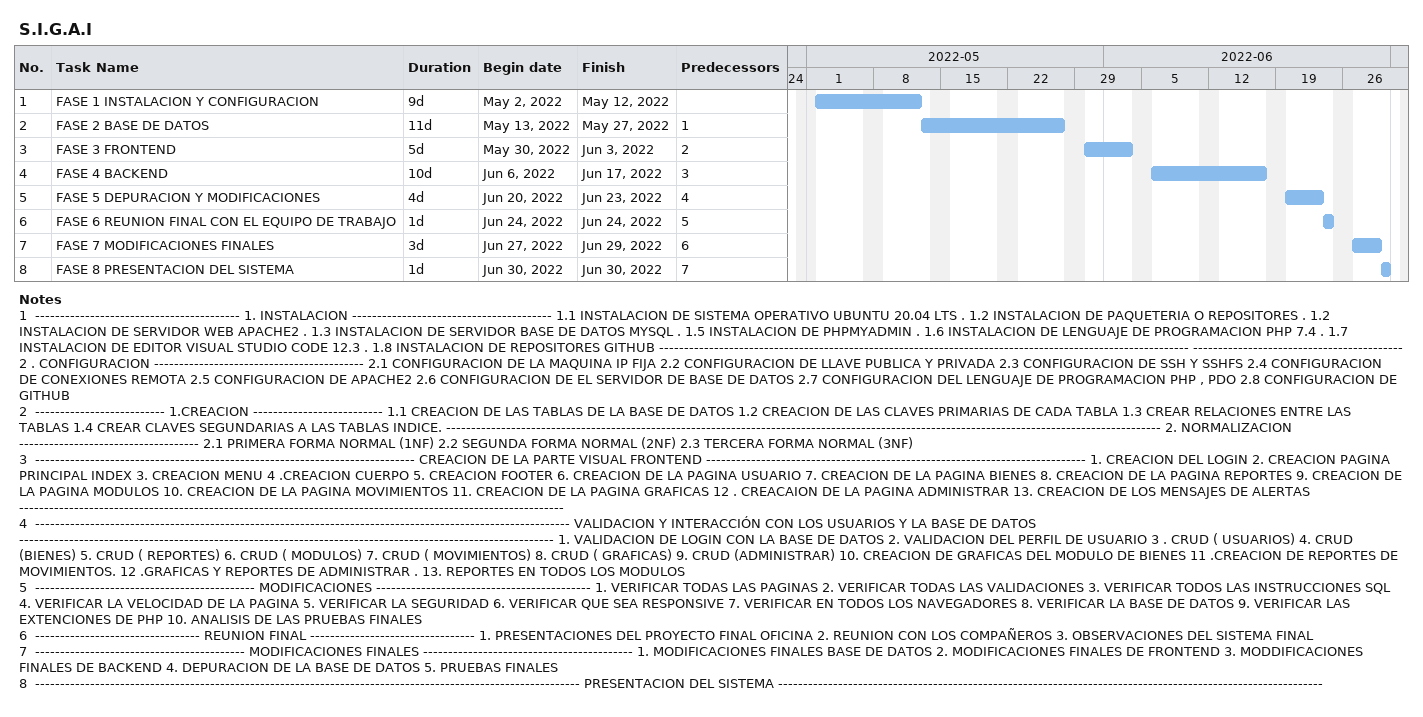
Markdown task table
S.I.G.A.I

| ID | Task | Duration | Start | Finish | Predecessors |
|---|---|---|---|---|---|
| 1 | FASE 1 INSTALACION Y CONFIGURACION | 9d | 2022-05-02 | 2022-05-12 |  |
| 2 | FASE 2 BASE DE DATOS | 11d | 2022-05-13 | 2022-05-27 | 1 |
| 3 | FASE 3 FRONTEND | 5d | 2022-05-30 | 2022-06-03 | 2 |
| 4 | FASE 4 BACKEND | 10d | 2022-06-06 | 2022-06-17 | 3 |
| 5 | FASE 5 DEPURACION Y MODIFICACIONES | 4d | 2022-06-20 | 2022-06-23 | 4 |
| 6 | FASE 6 REUNION FINAL CON EL EQUIPO DE TRABAJO | 1d | 2022-06-24 | 2022-06-24 | 5 |
| 7 | FASE 7 MODIFICACIONES FINALES | 3d | 2022-06-27 | 2022-06-29 | 6 |
| 8 | FASE 8 PRESENTACION DEL SISTEMA | 1d | 2022-06-30 | 2022-06-30 | 7 |

Notes
- 1: ----------------------------------------- 1. INSTALACION ---------------------------------------- 1.1 INSTALACION DE SISTEMA OPERATIVO UBUNTU 20.04 LTS . 1.2 INSTALACION DE PAQUETERIA O REPOSITORES . 1.2 INSTALACION DE SERVIDOR WEB APACHE2 . 1.3 INSTALACION DE SERVIDOR BASE DE DATOS MYSQL . 1.5 INSTALACION DE PHPMYADMIN . 1.6 INSTALACION DE LENGUAJE DE PROGRAMACION PHP 7.4 . 1.7 INSTALACION DE EDITOR VISUAL STUDIO CODE 12.3 . 1.8 INSTALACION DE REPOSITORES GITHUB ---------------------------------------------------------------------------------------------------------- ------------------------------------------ 2 . CONFIGURACION ------------------------------------------ 2.1 CONFIGURACION DE LA MAQUINA IP FIJA 2.2 CONFIGURACION DE LLAVE PUBLICA Y PRIVADA 2.3 CONFIGURACION DE SSH Y SSHFS 2.4 CONFIGURACION DE CONEXIONES REMOTA 2.5 CONFIGURACION DE APACHE2 2.6 CONFIGURACION DE EL SERVIDOR DE BASE DE DATOS 2.7 CONFIGURACION DEL LENGUAJE DE PROGRAMACION PHP , PDO 2.8 CONFIGURACION DE GITHUB
- 2: -------------------------- 1.CREACION -------------------------- 1.1 CREACION DE LAS TABLAS DE LA BASE DE DATOS 1.2 CREACION DE LAS CLAVES PRIMARIAS DE CADA TABLA 1.3 CREAR RELACIONES ENTRE LAS TABLAS 1.4 CREAR CLAVES SEGUNDARIAS A LAS TABLAS INDICE. ----------------------------------------------------------------------------------------------------------------------------------------------- 2. NORMALIZACION ------------------------------------ 2.1 PRIMERA FORMA NORMAL (1NF) 2.2 SEGUNDA FORMA NORMAL (2NF) 2.3 TERCERA FORMA NORMAL (3NF)
- 3: ---------------------------------------------------------------------------- CREACION DE LA PARTE VISUAL FRONTEND ---------------------------------------------------------------------------- 1. CREACION DEL LOGIN 2. CREACION PAGINA PRINCIPAL INDEX 3. CREACION MENU 4 .CREACION CUERPO 5. CREACION FOOTER 6. CREACION DE LA PAGINA USUARIO 7. CREACION DE LA PAGINA BIENES 8. CREACION DE LA PAGINA REPORTES 9. CREACION DE LA PAGINA MODULOS 10. CREACION DE LA PAGINA MOVIMIENTOS 11. CREACION DE LA PAGINA GRAFICAS 12 . CREACAION DE LA PAGINA ADMINISTRAR 13. CREACION DE LOS MENSAJES DE ALERTAS -------------------------------------------------------------------------------------------------------------
- 4: ----------------------------------------------------------------------------------------------------------- VALIDACION Y INTERACCIÓN CON LOS USUARIOS Y LA BASE DE DATOS ----------------------------------------------------------------------------------------------------------- 1. VALIDACION DE LOGIN CON LA BASE DE DATOS 2. VALIDACION DEL PERFIL DE USUARIO 3 . CRUD ( USUARIOS) 4. CRUD (BIENES) 5. CRUD ( REPORTES) 6. CRUD ( MODULOS) 7. CRUD ( MOVIMIENTOS) 8. CRUD ( GRAFICAS) 9. CRUD (ADMINISTRAR) 10. CREACION DE GRAFICAS DEL MODULO DE BIENES 11 .CREACION DE REPORTES DE MOVIMIENTOS. 12 .GRAFICAS Y REPORTES DE ADMINISTRAR . 13. REPORTES EN TODOS LOS MODULOS
- 5: -------------------------------------------- MODIFICACIONES ------------------------------------------- 1. VERIFICAR TODAS LAS PAGINAS 2. VERIFICAR TODAS LAS VALIDACIONES 3. VERIFICAR TODOS LAS INSTRUCCIONES SQL 4. VERIFICAR LA VELOCIDAD DE LA PAGINA 5. VERIFICAR LA SEGURIDAD 6. VERIFICAR QUE SEA RESPONSIVE 7. VERIFICAR EN TODOS LOS NAVEGADORES 8. VERIFICAR LA BASE DE DATOS 9. VERIFICAR LAS EXTENCIONES DE PHP 10. ANALISIS DE LAS PRUEBAS FINALES
- 6: --------------------------------- REUNION FINAL --------------------------------- 1. PRESENTACIONES DEL PROYECTO FINAL OFICINA 2. REUNION CON LOS COMPAÑEROS 3. OBSERVACIONES DEL SISTEMA FINAL
- 7: ------------------------------------------ MODIFICACIONES FINALES ------------------------------------------ 1. MODIFICACIONES FINALES BASE DE DATOS 2. MODIFICACIONES FINALES DE FRONTEND 3. MODDIFICACIONES FINALES DE BACKEND 4. DEPURACION DE LA BASE DE DATOS 5. PRUEBAS FINALES
- 8: ------------------------------------------------------------------------------------------------------------- PRESENTACION DEL SISTEMA -------------------------------------------------------------------------------------------------------------
